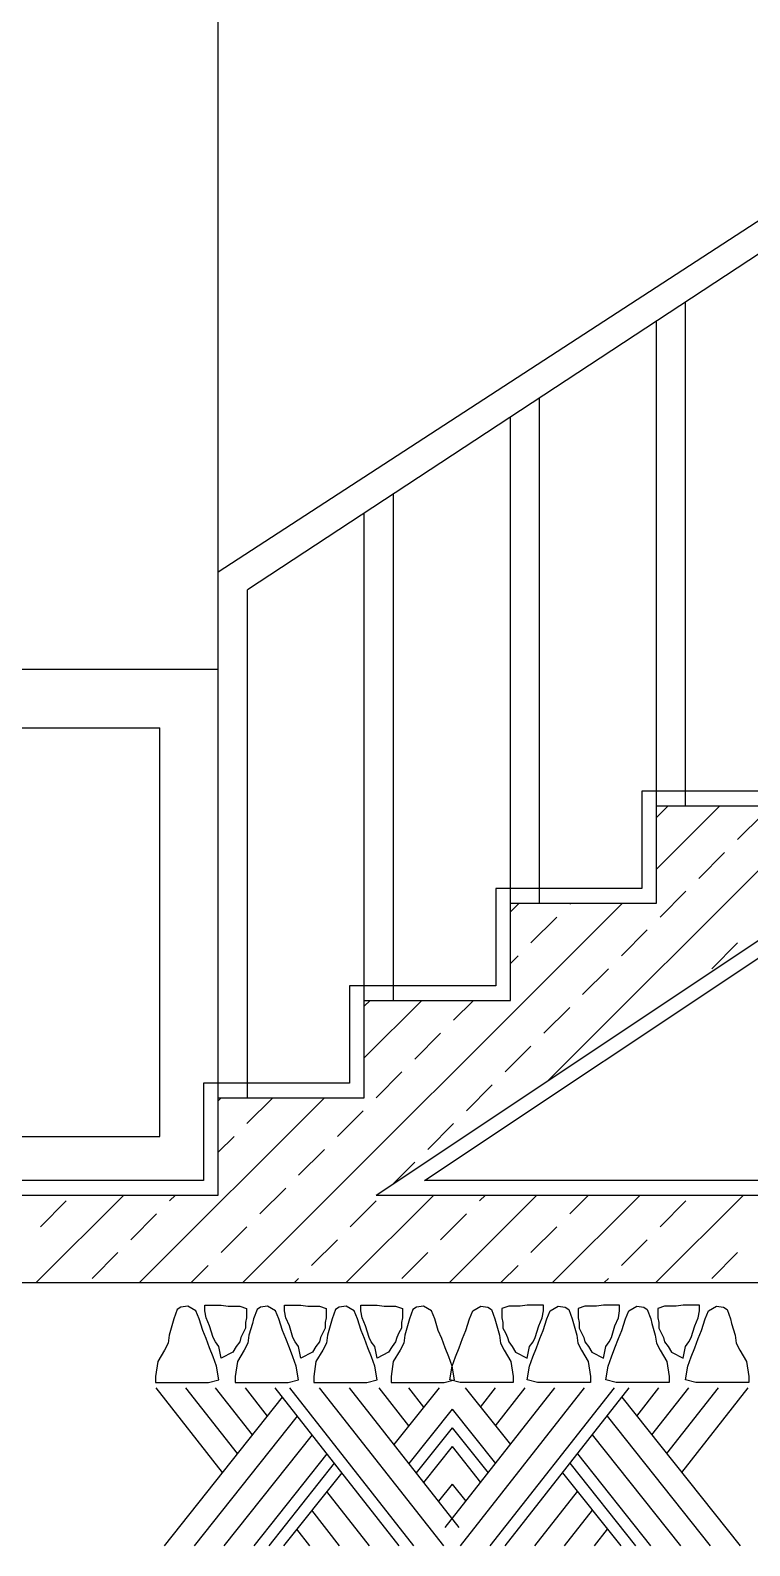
# Model space of a CAD drawing. Extents: x 182769.15 to 182771.38, y 101811.72 to 101812.21.
# Drawn here: x 182770.566 to 182770.5907, y 101812.0303 to 101812.0822 of the extents above; entities that cross this region are included whole.
import ezdxf

# ---------------------------------------------------------------- set-up
doc = ezdxf.new("R2010")
doc.units = 0
doc.header["$MEASUREMENT"] = 0
for name, color, linetype in [('DUVAR', 7, 'Continuous'), ('KOLON', 3, 'Continuous'), ('SIVA', 1, 'Continuous'), ('TARAMA', 15, 'Continuous'), ('tefriş', 21, 'Continuous')]:
    doc.layers.add(name, color=color, linetype=linetype)

msp = doc.modelspace()

# ---------------------------------------------------------------- linework, layer by layer
at = {"layer": 'DUVAR', "color": 1}
for p, q in [((182770.572478, 101812.063609), (182770.572478, 101812.095356)), ((182770.61342, 101812.090235), (182770.572478, 101812.063609)), ((182770.612478, 101812.088626), (182770.573478, 101812.062999)), ((182770.588478, 101812.055605), (182770.588478, 101812.072855)), ((182770.587478, 101812.055605), (182770.587478, 101812.072198)), ((182770.583478, 101812.052273), (182770.583478, 101812.06957)), ((182770.582478, 101812.052273), (182770.582478, 101812.068913)), ((182770.578478, 101812.048941), (182770.578478, 101812.066284)), ((182770.577478, 101812.048941), (182770.577478, 101812.065627)), ((182770.572478, 101812.045609), (182770.572478, 101812.063609)), ((182770.573478, 101812.045609), (182770.573478, 101812.062999)), ((182770.532478, 101812.060277), (182770.572478, 101812.060277)), ((182770.548478, 101812.058277), (182770.570478, 101812.058277)), ((182770.570478, 101812.044277), (182770.570478, 101812.058277)), ((182770.548478, 101812.044277), (182770.570478, 101812.044277))]:
    msp.add_line(p, q, dxfattribs=at)
at = {"layer": 'KOLON'}
for p, q in [((182770.577888, 101812.042277), (182770.618386, 101812.069265)), ((182770.587478, 101812.052273), (182770.587478, 101812.055605)), ((182770.587478, 101812.055605), (182770.592478, 101812.055605)), ((182770.582478, 101812.048941), (182770.582478, 101812.052273)), ((182770.582478, 101812.052273), (182770.587478, 101812.052273)), ((182770.577478, 101812.045609), (182770.577478, 101812.048941)), ((182770.577478, 101812.048941), (182770.582478, 101812.048941)), ((182770.572478, 101812.042277), (182770.572478, 101812.045609)), ((182770.572478, 101812.045609), (182770.577478, 101812.045609)), ((182770.350478, 101812.042277), (182770.572478, 101812.042277)), ((182770.577888, 101812.042277), (182770.636478, 101812.042277)), ((182770.577888, 101812.042277), (182770.636478, 101812.042277)), ((182770.532478, 101812.039277), (182770.631478, 101812.039277))]:
    msp.add_line(p, q, dxfattribs=at)
at = {"layer": 'SIVA'}
for p, q in [((182770.57954, 101812.042777), (182770.618538, 101812.068765)), ((182770.591978, 101812.056105), (182770.586978, 101812.056105)), ((182770.586978, 101812.056105), (182770.586978, 101812.052773)), ((182770.586978, 101812.052773), (182770.581978, 101812.052773)), ((182770.581978, 101812.052773), (182770.581978, 101812.049441)), ((182770.581978, 101812.049441), (182770.576978, 101812.049441)), ((182770.576978, 101812.049441), (182770.576978, 101812.046109)), ((182770.576978, 101812.046109), (182770.571978, 101812.046109)), ((182770.571978, 101812.046109), (182770.571978, 101812.042777)), ((182770.571978, 101812.042777), (182770.354978, 101812.042777)), ((182770.631978, 101812.042777), (182770.57954, 101812.042777))]:
    msp.add_line(p, q, dxfattribs=at)
at = {"layer": 'TARAMA'}
for p, q in [((182770.583783, 101812.046205), (182770.596514, 101812.058937)), ((182770.587478, 101812.053436), (182770.589647, 101812.055605)), ((182770.587478, 101812.055204), (182770.587879, 101812.055605)), ((182770.590256, 101812.054446), (182770.59114, 101812.05533)), ((182770.58893, 101812.05312), (182770.589814, 101812.054004)), ((182770.587604, 101812.051794), (182770.588488, 101812.052678)), ((182770.573319, 101812.039277), (182770.586315, 101812.052273)), ((182770.582478, 101812.051972), (182770.582779, 101812.052273)), ((182770.584511, 101812.052236), (182770.584547, 101812.052273)), ((182770.583185, 101812.050911), (182770.584069, 101812.051794)), ((182770.586279, 101812.050469), (182770.587163, 101812.051353)), ((182770.589372, 101812.050027), (182770.590256, 101812.050911)), ((182770.582478, 101812.050204), (182770.582743, 101812.050469)), ((182770.584953, 101812.049143), (182770.585837, 101812.050027)), ((182770.577478, 101812.046972), (182770.579447, 101812.048941)), ((182770.577478, 101812.048739), (182770.57768, 101812.048941)), ((182770.580533, 101812.048259), (182770.581215, 101812.048941)), ((182770.583627, 101812.047817), (182770.584511, 101812.048701)), ((182770.579208, 101812.046933), (182770.580091, 101812.047817)), ((182770.582301, 101812.046491), (182770.583185, 101812.047375)), ((182770.577882, 101812.045607), (182770.578766, 101812.046491)), ((182770.569783, 101812.039277), (182770.576115, 101812.045609)), ((182770.572478, 101812.045507), (182770.57258, 101812.045609)), ((182770.573462, 101812.044723), (182770.574346, 101812.045607)), ((182770.580975, 101812.045165), (182770.581859, 101812.046049)), ((182770.576556, 101812.044281), (182770.57744, 101812.045165)), ((182770.579649, 101812.04384), (182770.580533, 101812.044723)), ((182770.572478, 101812.043739), (182770.57302, 101812.044281)), ((182770.57523, 101812.042956), (182770.576114, 101812.04384)), ((182770.578484, 101812.042674), (182770.579208, 101812.043398)), ((182770.573904, 101812.04163), (182770.574788, 101812.042514)), ((182770.566248, 101812.039277), (182770.569248, 101812.042277)), ((182770.566391, 101812.041188), (182770.567275, 101812.042072)), ((182770.570811, 101812.042072), (182770.571016, 101812.042277)), ((182770.576854, 101812.039277), (182770.579854, 101812.042277)), ((182770.576998, 101812.041188), (182770.577882, 101812.042072)), ((182770.58039, 101812.039277), (182770.58339, 101812.042277)), ((182770.581417, 101812.042072), (182770.581622, 101812.042277)), ((182770.583926, 101812.039277), (182770.586926, 101812.042277)), ((182770.584511, 101812.04163), (182770.585158, 101812.042277)), ((182770.587461, 101812.039277), (182770.590461, 101812.042277)), ((182770.587604, 101812.041188), (182770.588488, 101812.042072)), ((182770.569485, 101812.040746), (182770.570369, 101812.04163)), ((182770.580091, 101812.040746), (182770.580975, 101812.04163)), ((182770.572578, 101812.040304), (182770.573462, 101812.041188)), ((182770.583185, 101812.040304), (182770.584069, 101812.041188)), ((182770.575672, 101812.039862), (182770.576556, 101812.040746)), ((182770.586279, 101812.039862), (182770.587163, 101812.040746)), ((182770.568159, 101812.03942), (182770.569043, 101812.040304)), ((182770.578766, 101812.03942), (182770.579649, 101812.040304)), ((182770.589372, 101812.03942), (182770.590256, 101812.040304)), ((182770.571551, 101812.039277), (182770.572136, 101812.039862)), ((182770.575087, 101812.039277), (182770.57523, 101812.03942)), ((182770.582158, 101812.039277), (182770.582743, 101812.039862)), ((182770.585693, 101812.039277), (182770.585837, 101812.03942))]:
    msp.add_line(p, q, dxfattribs=at)
at = {"layer": 'tefriş', "color": 254, "linetype": 'Continuous'}
for p, q in [((182770.571078, 101812.038353), (182770.570957, 101812.038035)), ((182770.571198, 101812.038431), (182770.571078, 101812.038353)), ((182770.571435, 101812.038471), (182770.571198, 101812.038431)), ((182770.571711, 101812.038312), (182770.571435, 101812.038471)), ((182770.571827, 101812.038035), (182770.571711, 101812.038312)), ((182770.572025, 101812.038509), (182770.572382, 101812.038509)), ((182770.572025, 101812.038312), (182770.572025, 101812.038509)), ((182770.572068, 101812.038076), (182770.572025, 101812.038312)), ((182770.572382, 101812.038509), (182770.57258, 101812.038509)), ((182770.57258, 101812.038509), (182770.572817, 101812.038471)), ((182770.572817, 101812.038471), (182770.573213, 101812.038471)), ((182770.573213, 101812.038471), (182770.573449, 101812.03839)), ((182770.573449, 101812.03839), (182770.573449, 101812.038076)), ((182770.573807, 101812.038353), (182770.573686, 101812.038035)), ((182770.573927, 101812.038431), (182770.573807, 101812.038353)), ((182770.574164, 101812.038471), (182770.573927, 101812.038431)), ((182770.574439, 101812.038312), (182770.574164, 101812.038471)), ((182770.574555, 101812.038035), (182770.574439, 101812.038312)), ((182770.574753, 101812.038312), (182770.574753, 101812.038509)), ((182770.574753, 101812.038509), (182770.575111, 101812.038509)), ((182770.574796, 101812.038076), (182770.574753, 101812.038312)), ((182770.575111, 101812.038509), (182770.575309, 101812.038509)), ((182770.575309, 101812.038509), (182770.575545, 101812.038471)), ((182770.575545, 101812.038471), (182770.575941, 101812.038471)), ((182770.575941, 101812.038471), (182770.576178, 101812.03839)), ((182770.576178, 101812.03839), (182770.576178, 101812.038076)), ((182770.576496, 101812.038353), (182770.576376, 101812.038035)), ((182770.576617, 101812.038431), (182770.576496, 101812.038353)), ((182770.576854, 101812.038471), (182770.576617, 101812.038431)), ((182770.577129, 101812.038312), (182770.576854, 101812.038471)), ((182770.577245, 101812.038035), (182770.577129, 101812.038312)), ((182770.577362, 101812.038509), (182770.577719, 101812.038509)), ((182770.577362, 101812.038312), (182770.577362, 101812.038509)), ((182770.577405, 101812.038076), (182770.577362, 101812.038312)), ((182770.577719, 101812.038509), (182770.577917, 101812.038509)), ((182770.577917, 101812.038509), (182770.578154, 101812.038471)), ((182770.578154, 101812.038471), (182770.578549, 101812.038471)), ((182770.578549, 101812.038471), (182770.578786, 101812.03839)), ((182770.578786, 101812.03839), (182770.578786, 101812.038076)), ((182770.579143, 101812.038353), (182770.579023, 101812.038035)), ((182770.579264, 101812.038431), (182770.579143, 101812.038353)), ((182770.579501, 101812.038471), (182770.579264, 101812.038431)), ((182770.579776, 101812.038312), (182770.579501, 101812.038471)), ((182770.579892, 101812.038035), (182770.579776, 101812.038312)), ((182770.58108, 101812.038035), (182770.581196, 101812.038312)), ((182770.581196, 101812.038312), (182770.581472, 101812.038471)), ((182770.581472, 101812.038471), (182770.581709, 101812.038431)), ((182770.581709, 101812.038431), (182770.581829, 101812.038353)), ((182770.581829, 101812.038353), (182770.58195, 101812.038035)), ((182770.582423, 101812.038471), (182770.582186, 101812.03839)), ((182770.582186, 101812.03839), (182770.582186, 101812.038076)), ((182770.582819, 101812.038471), (182770.582423, 101812.038471)), ((182770.583056, 101812.038509), (182770.582819, 101812.038471)), ((182770.583254, 101812.038509), (182770.583056, 101812.038509)), ((182770.583611, 101812.038509), (182770.583254, 101812.038509)), ((182770.583568, 101812.038076), (182770.583611, 101812.038312)), ((182770.583611, 101812.038312), (182770.583611, 101812.038509)), ((182770.583727, 101812.038035), (182770.583843, 101812.038312)), ((182770.583843, 101812.038312), (182770.584119, 101812.038471)), ((182770.584119, 101812.038471), (182770.584355, 101812.038431)), ((182770.584355, 101812.038431), (182770.584476, 101812.038353)), ((182770.584476, 101812.038353), (182770.584596, 101812.038035)), ((182770.585031, 101812.038471), (182770.584794, 101812.03839)), ((182770.584794, 101812.03839), (182770.584794, 101812.038076)), ((182770.585427, 101812.038471), (182770.585031, 101812.038471)), ((182770.585664, 101812.038509), (182770.585427, 101812.038471)), ((182770.585862, 101812.038509), (182770.585664, 101812.038509)), ((182770.586219, 101812.038509), (182770.585862, 101812.038509)), ((182770.586176, 101812.038076), (182770.586219, 101812.038312)), ((182770.586219, 101812.038312), (182770.586219, 101812.038509)), ((182770.586417, 101812.038035), (182770.586533, 101812.038312)), ((182770.586533, 101812.038312), (182770.586809, 101812.038471)), ((182770.586809, 101812.038471), (182770.587045, 101812.038431)), ((182770.587045, 101812.038431), (182770.587166, 101812.038353)), ((182770.587166, 101812.038353), (182770.587286, 101812.038035)), ((182770.58776, 101812.038471), (182770.587523, 101812.03839)), ((182770.587523, 101812.03839), (182770.587523, 101812.038076)), ((182770.588156, 101812.038471), (182770.58776, 101812.038471)), ((182770.588393, 101812.038509), (182770.588156, 101812.038471)), ((182770.588591, 101812.038509), (182770.588393, 101812.038509)), ((182770.588948, 101812.038509), (182770.588591, 101812.038509)), ((182770.588905, 101812.038076), (182770.588948, 101812.038312)), ((182770.588948, 101812.038312), (182770.588948, 101812.038509)), ((182770.589146, 101812.038035), (182770.589262, 101812.038312)), ((182770.589262, 101812.038312), (182770.589537, 101812.038471)), ((182770.589537, 101812.038471), (182770.589774, 101812.038431)), ((182770.589774, 101812.038431), (182770.589895, 101812.038353)), ((182770.589895, 101812.038353), (182770.590015, 101812.038035)), ((182770.570919, 101812.037876), (182770.570802, 101812.037483)), ((182770.570957, 101812.038035), (182770.570919, 101812.037876)), ((182770.571947, 101812.037639), (182770.571827, 101812.038035)), ((182770.572184, 101812.037798), (182770.572068, 101812.038076)), ((182770.572304, 101812.037402), (182770.572184, 101812.037798)), ((182770.573449, 101812.038076), (182770.573411, 101812.037917)), ((182770.573411, 101812.037917), (182770.573411, 101812.03772)), ((182770.573647, 101812.037876), (182770.573531, 101812.037483)), ((182770.573686, 101812.038035), (182770.573647, 101812.037876)), ((182770.574676, 101812.037639), (182770.574555, 101812.038035)), ((182770.574913, 101812.037798), (182770.574796, 101812.038076)), ((182770.575033, 101812.037402), (182770.574913, 101812.037798)), ((182770.576178, 101812.038076), (182770.576139, 101812.037917)), ((182770.576139, 101812.037917), (182770.576139, 101812.03772)), ((182770.576337, 101812.037876), (182770.576221, 101812.037483)), ((182770.576376, 101812.038035), (182770.576337, 101812.037876)), ((182770.577366, 101812.037639), (182770.577245, 101812.038035)), ((182770.577521, 101812.037798), (182770.577405, 101812.038076)), ((182770.577641, 101812.037402), (182770.577521, 101812.037798)), ((182770.578786, 101812.038076), (182770.578747, 101812.037917)), ((182770.578747, 101812.037917), (182770.578747, 101812.03772)), ((182770.578984, 101812.037876), (182770.578868, 101812.037483)), ((182770.579023, 101812.038035), (182770.578984, 101812.037876)), ((182770.580013, 101812.037639), (182770.579892, 101812.038035)), ((182770.58096, 101812.037639), (182770.58108, 101812.038035)), ((182770.58195, 101812.038035), (182770.581988, 101812.037876)), ((182770.581988, 101812.037876), (182770.582105, 101812.037483)), ((182770.582186, 101812.038076), (182770.582225, 101812.037917)), ((182770.582225, 101812.037917), (182770.582225, 101812.03772)), ((182770.583331, 101812.037402), (182770.583452, 101812.037798)), ((182770.583452, 101812.037798), (182770.583568, 101812.038076)), ((182770.583607, 101812.037639), (182770.583727, 101812.038035)), ((182770.584596, 101812.038035), (182770.584635, 101812.037876)), ((182770.584635, 101812.037876), (182770.584751, 101812.037483)), ((182770.584794, 101812.038076), (182770.584833, 101812.037917)), ((182770.584833, 101812.037917), (182770.584833, 101812.03772)), ((182770.585939, 101812.037402), (182770.58606, 101812.037798)), ((182770.58606, 101812.037798), (182770.586176, 101812.038076)), ((182770.586297, 101812.037639), (182770.586417, 101812.038035)), ((182770.587286, 101812.038035), (182770.587325, 101812.037876)), ((182770.587325, 101812.037876), (182770.587441, 101812.037483)), ((182770.587523, 101812.038076), (182770.587562, 101812.037917)), ((182770.587562, 101812.037917), (182770.587562, 101812.03772)), ((182770.588668, 101812.037402), (182770.588789, 101812.037798)), ((182770.588789, 101812.037798), (182770.588905, 101812.038076)), ((182770.589025, 101812.037639), (182770.589146, 101812.038035)), ((182770.590015, 101812.038035), (182770.590054, 101812.037876)), ((182770.590054, 101812.037876), (182770.59017, 101812.037483)), ((182770.570802, 101812.037483), (182770.570764, 101812.037206)), ((182770.572063, 101812.037365), (182770.571947, 101812.037639)), ((182770.572184, 101812.037047), (182770.572063, 101812.037365)), ((182770.572382, 101812.037246), (182770.572304, 101812.037402)), ((182770.573251, 101812.037402), (182770.573213, 101812.037246)), ((182770.573329, 101812.037561), (182770.573251, 101812.037402)), ((182770.573411, 101812.03772), (182770.573329, 101812.037561)), ((182770.573531, 101812.037483), (182770.573492, 101812.037206)), ((182770.574792, 101812.037365), (182770.574676, 101812.037639)), ((182770.574913, 101812.037047), (182770.574792, 101812.037365)), ((182770.575111, 101812.037246), (182770.575033, 101812.037402)), ((182770.57598, 101812.037402), (182770.575941, 101812.037246)), ((182770.576057, 101812.037561), (182770.57598, 101812.037402)), ((182770.576139, 101812.03772), (182770.576057, 101812.037561)), ((182770.576221, 101812.037483), (182770.576182, 101812.037206)), ((182770.577482, 101812.037365), (182770.577366, 101812.037639)), ((182770.577603, 101812.037047), (182770.577482, 101812.037365)), ((182770.577719, 101812.037246), (182770.577641, 101812.037402)), ((182770.578588, 101812.037402), (182770.578549, 101812.037246)), ((182770.578666, 101812.037561), (182770.578588, 101812.037402)), ((182770.578747, 101812.03772), (182770.578666, 101812.037561)), ((182770.578868, 101812.037483), (182770.578829, 101812.037206)), ((182770.580129, 101812.037365), (182770.580013, 101812.037639)), ((182770.58025, 101812.037047), (182770.580129, 101812.037365)), ((182770.580723, 101812.037047), (182770.580843, 101812.037365)), ((182770.580843, 101812.037365), (182770.58096, 101812.037639)), ((182770.582105, 101812.037483), (182770.582143, 101812.037206)), ((182770.582225, 101812.03772), (182770.582307, 101812.037561)), ((182770.582307, 101812.037561), (182770.582384, 101812.037402)), ((182770.582384, 101812.037402), (182770.582423, 101812.037246)), ((182770.583254, 101812.037246), (182770.583331, 101812.037402)), ((182770.58337, 101812.037047), (182770.58349, 101812.037365)), ((182770.58349, 101812.037365), (182770.583607, 101812.037639)), ((182770.584751, 101812.037483), (182770.58479, 101812.037206)), ((182770.584833, 101812.03772), (182770.584915, 101812.037561)), ((182770.584915, 101812.037561), (182770.584992, 101812.037402)), ((182770.584992, 101812.037402), (182770.585031, 101812.037246)), ((182770.585862, 101812.037246), (182770.585939, 101812.037402)), ((182770.58606, 101812.037047), (182770.58618, 101812.037365)), ((182770.58618, 101812.037365), (182770.586297, 101812.037639)), ((182770.587441, 101812.037483), (182770.58748, 101812.037206)), ((182770.587562, 101812.03772), (182770.587644, 101812.037561)), ((182770.587644, 101812.037561), (182770.587721, 101812.037402)), ((182770.587721, 101812.037402), (182770.58776, 101812.037246)), ((182770.588591, 101812.037246), (182770.588668, 101812.037402)), ((182770.588789, 101812.037047), (182770.588909, 101812.037365)), ((182770.588909, 101812.037365), (182770.589025, 101812.037639)), ((182770.59017, 101812.037483), (182770.590209, 101812.037206)), ((182770.570643, 101812.036969), (182770.570406, 101812.036573)), ((182770.570764, 101812.037206), (182770.570643, 101812.036969)), ((182770.572304, 101812.036732), (182770.572184, 101812.037047)), ((182770.572498, 101812.037087), (182770.572382, 101812.037246)), ((182770.57258, 101812.036692), (182770.572498, 101812.037087)), ((182770.572976, 101812.036891), (182770.57258, 101812.036692)), ((182770.573092, 101812.037087), (182770.572976, 101812.036891)), ((182770.573213, 101812.037246), (182770.573092, 101812.037087)), ((182770.573372, 101812.036969), (182770.573135, 101812.036573)), ((182770.573492, 101812.037206), (182770.573372, 101812.036969)), ((182770.575033, 101812.036732), (182770.574913, 101812.037047)), ((182770.575227, 101812.037087), (182770.575111, 101812.037246)), ((182770.575309, 101812.036692), (182770.575227, 101812.037087)), ((182770.575705, 101812.036891), (182770.575309, 101812.036692)), ((182770.575821, 101812.037087), (182770.575705, 101812.036891)), ((182770.575941, 101812.037246), (182770.575821, 101812.037087)), ((182770.576062, 101812.036969), (182770.575825, 101812.036573)), ((182770.576182, 101812.037206), (182770.576062, 101812.036969)), ((182770.577723, 101812.036732), (182770.577603, 101812.037047)), ((182770.577835, 101812.037087), (182770.577719, 101812.037246)), ((182770.577917, 101812.036692), (182770.577835, 101812.037087)), ((182770.578313, 101812.036891), (182770.577917, 101812.036692)), ((182770.578429, 101812.037087), (182770.578313, 101812.036891)), ((182770.578549, 101812.037246), (182770.578429, 101812.037087)), ((182770.578709, 101812.036969), (182770.578472, 101812.036573)), ((182770.578829, 101812.037206), (182770.578709, 101812.036969)), ((182770.58037, 101812.036732), (182770.58025, 101812.037047)), ((182770.580602, 101812.036732), (182770.580723, 101812.037047)), ((182770.582143, 101812.037206), (182770.582264, 101812.036969)), ((182770.582264, 101812.036969), (182770.5825, 101812.036573)), ((182770.582423, 101812.037246), (182770.582544, 101812.037087)), ((182770.582544, 101812.037087), (182770.58266, 101812.036891)), ((182770.58266, 101812.036891), (182770.583056, 101812.036692)), ((182770.583056, 101812.036692), (182770.583137, 101812.037087)), ((182770.583137, 101812.037087), (182770.583254, 101812.037246)), ((182770.583249, 101812.036732), (182770.58337, 101812.037047)), ((182770.58479, 101812.037206), (182770.584911, 101812.036969)), ((182770.584911, 101812.036969), (182770.585147, 101812.036573)), ((182770.585031, 101812.037246), (182770.585152, 101812.037087)), ((182770.585152, 101812.037087), (182770.585268, 101812.036891)), ((182770.585268, 101812.036891), (182770.585664, 101812.036692)), ((182770.585664, 101812.036692), (182770.585746, 101812.037087)), ((182770.585746, 101812.037087), (182770.585862, 101812.037246)), ((182770.585939, 101812.036732), (182770.58606, 101812.037047)), ((182770.58748, 101812.037206), (182770.587601, 101812.036969)), ((182770.587601, 101812.036969), (182770.587837, 101812.036573)), ((182770.58776, 101812.037246), (182770.58788, 101812.037087)), ((182770.58788, 101812.037087), (182770.587997, 101812.036891)), ((182770.587997, 101812.036891), (182770.588393, 101812.036692)), ((182770.588393, 101812.036692), (182770.588474, 101812.037087)), ((182770.588474, 101812.037087), (182770.588591, 101812.037246)), ((182770.588668, 101812.036732), (182770.588789, 101812.037047)), ((182770.590209, 101812.037206), (182770.590329, 101812.036969)), ((182770.590329, 101812.036969), (182770.590566, 101812.036573)), ((182770.570406, 101812.036573), (182770.570329, 101812.036062)), ((182770.572421, 101812.036417), (182770.572304, 101812.036732)), ((182770.572498, 101812.035943), (182770.572421, 101812.036417)), ((182770.573135, 101812.036573), (182770.573058, 101812.036062)), ((182770.575149, 101812.036417), (182770.575033, 101812.036732)), ((182770.575227, 101812.035943), (182770.575149, 101812.036417)), ((182770.575825, 101812.036573), (182770.575748, 101812.036062)), ((182770.577839, 101812.036417), (182770.577723, 101812.036732)), ((182770.577917, 101812.035943), (182770.577839, 101812.036417)), ((182770.578472, 101812.036573), (182770.578395, 101812.036062)), ((182770.580486, 101812.036417), (182770.58037, 101812.036732)), ((182770.580409, 101812.035943), (182770.580486, 101812.036417)), ((182770.580486, 101812.036417), (182770.580602, 101812.036732)), ((182770.580564, 101812.035943), (182770.580486, 101812.036417)), ((182770.5825, 101812.036573), (182770.582578, 101812.036062)), ((182770.583056, 101812.035943), (182770.583133, 101812.036417)), ((182770.583133, 101812.036417), (182770.583249, 101812.036732)), ((182770.585147, 101812.036573), (182770.585225, 101812.036062)), ((182770.585746, 101812.035943), (182770.585823, 101812.036417)), ((182770.585823, 101812.036417), (182770.585939, 101812.036732)), ((182770.587837, 101812.036573), (182770.587915, 101812.036062)), ((182770.588474, 101812.035943), (182770.588552, 101812.036417)), ((182770.588552, 101812.036417), (182770.588668, 101812.036732)), ((182770.590566, 101812.036573), (182770.590644, 101812.036062)), ((182770.570329, 101812.036062), (182770.570329, 101812.035862)), ((182770.570329, 101812.035862), (182770.57088, 101812.035862)), ((182770.57088, 101812.035862), (182770.571276, 101812.035862)), ((182770.571276, 101812.035862), (182770.571551, 101812.035862)), ((182770.571551, 101812.035862), (182770.572145, 101812.035862)), ((182770.572145, 101812.035862), (182770.572498, 101812.035943)), ((182770.573058, 101812.036062), (182770.573058, 101812.035862)), ((182770.573058, 101812.035862), (182770.573609, 101812.035862)), ((182770.573609, 101812.035862), (182770.574005, 101812.035862)), ((182770.574005, 101812.035862), (182770.57428, 101812.035862)), ((182770.57428, 101812.035862), (182770.574874, 101812.035862)), ((182770.574874, 101812.035862), (182770.575227, 101812.035943)), ((182770.575748, 101812.036062), (182770.575748, 101812.035862)), ((182770.575748, 101812.035862), (182770.576299, 101812.035862)), ((182770.576299, 101812.035862), (182770.576694, 101812.035862)), ((182770.576694, 101812.035862), (182770.57697, 101812.035862)), ((182770.57697, 101812.035862), (182770.577564, 101812.035862)), ((182770.577564, 101812.035862), (182770.577917, 101812.035943)), ((182770.578395, 101812.036062), (182770.578395, 101812.035862)), ((182770.578395, 101812.035862), (182770.578945, 101812.035862)), ((182770.578945, 101812.035862), (182770.579341, 101812.035862)), ((182770.579341, 101812.035862), (182770.579617, 101812.035862)), ((182770.579617, 101812.035862), (182770.580211, 101812.035862)), ((182770.580211, 101812.035862), (182770.580564, 101812.035943)), ((182770.580762, 101812.035862), (182770.580409, 101812.035943)), ((182770.581356, 101812.035862), (182770.580762, 101812.035862)), ((182770.581631, 101812.035862), (182770.581356, 101812.035862)), ((182770.582027, 101812.035862), (182770.581631, 101812.035862)), ((182770.582578, 101812.035862), (182770.582027, 101812.035862)), ((182770.582578, 101812.036062), (182770.582578, 101812.035862)), ((182770.583409, 101812.035862), (182770.583056, 101812.035943)), ((182770.584003, 101812.035862), (182770.583409, 101812.035862)), ((182770.584278, 101812.035862), (182770.584003, 101812.035862)), ((182770.584674, 101812.035862), (182770.584278, 101812.035862)), ((182770.585225, 101812.035862), (182770.584674, 101812.035862)), ((182770.585225, 101812.036062), (182770.585225, 101812.035862)), ((182770.586099, 101812.035862), (182770.585746, 101812.035943)), ((182770.586693, 101812.035862), (182770.586099, 101812.035862)), ((182770.586968, 101812.035862), (182770.586693, 101812.035862)), ((182770.587364, 101812.035862), (182770.586968, 101812.035862)), ((182770.587915, 101812.035862), (182770.587364, 101812.035862)), ((182770.587915, 101812.036062), (182770.587915, 101812.035862)), ((182770.588827, 101812.035862), (182770.588474, 101812.035943)), ((182770.589421, 101812.035862), (182770.588827, 101812.035862)), ((182770.589697, 101812.035862), (182770.589421, 101812.035862)), ((182770.590093, 101812.035862), (182770.589697, 101812.035862)), ((182770.590644, 101812.035862), (182770.590093, 101812.035862)), ((182770.590644, 101812.036062), (182770.590644, 101812.035862)), ((182770.572626, 101812.03278), (182770.570354, 101812.035669)), ((182770.574673, 101812.035353), (182770.570628, 101812.030269)), ((182770.573138, 101812.033423), (182770.571371, 101812.035669)), ((182770.57365, 101812.034066), (182770.572389, 101812.035669)), ((182770.574162, 101812.034709), (182770.573407, 101812.035669)), ((182770.578671, 101812.030269), (182770.574425, 101812.035669)), ((182770.57918, 101812.030269), (182770.574933, 101812.035669)), ((182770.580197, 101812.030269), (182770.575951, 101812.035669)), ((182770.580722, 101812.030897), (182770.576969, 101812.035669)), ((182770.579006, 101812.034373), (182770.577987, 101812.035669)), ((182770.580037, 101812.035669), (182770.578494, 101812.03373)), ((182770.579518, 101812.035016), (182770.579004, 101812.035669)), ((182770.580251, 101812.030897), (182770.584004, 101812.035669)), ((182770.580775, 101812.030269), (182770.585021, 101812.035669)), ((182770.580935, 101812.035669), (182770.582479, 101812.03373)), ((182770.581455, 101812.035016), (182770.581968, 101812.035669)), ((182770.581793, 101812.030269), (182770.586039, 101812.035669)), ((182770.581967, 101812.034373), (182770.582986, 101812.035669)), ((182770.582302, 101812.030269), (182770.586548, 101812.035669)), ((182770.586299, 101812.035353), (182770.590344, 101812.030269)), ((182770.586811, 101812.034709), (182770.587566, 101812.035669)), ((182770.587323, 101812.034066), (182770.588583, 101812.035669)), ((182770.587835, 101812.033423), (182770.589601, 101812.035669)), ((182770.588347, 101812.03278), (182770.590619, 101812.035669)), ((182770.575182, 101812.034707), (182770.571651, 101812.030269)), ((182770.580486, 101812.034949), (182770.579002, 101812.033084)), ((182770.580486, 101812.034949), (182770.58197, 101812.033084)), ((182770.585791, 101812.034707), (182770.589322, 101812.030269)), ((182770.580486, 101812.034306), (182770.579256, 101812.03276)), ((182770.580486, 101812.034306), (182770.581716, 101812.03276)), ((182770.57569, 101812.03406), (182770.572673, 101812.030269)), ((182770.580486, 101812.033664), (182770.57951, 101812.032437)), ((182770.580486, 101812.033664), (182770.581462, 101812.032437)), ((182770.585283, 101812.03406), (182770.5883, 101812.030269)), ((182770.576198, 101812.033414), (182770.573695, 101812.030269)), ((182770.584775, 101812.033414), (182770.587277, 101812.030269)), ((182770.576452, 101812.033091), (182770.574207, 101812.030269)), ((182770.576706, 101812.032768), (182770.574718, 101812.030269)), ((182770.584266, 101812.032768), (182770.586255, 101812.030269)), ((182770.58452, 101812.033091), (182770.586766, 101812.030269)), ((182770.577653, 101812.030269), (182770.576194, 101812.032125)), ((182770.580486, 101812.032379), (182770.580018, 101812.031791)), ((182770.580486, 101812.032379), (182770.580954, 101812.031791)), ((182770.583319, 101812.030269), (182770.584778, 101812.032125)), ((182770.576635, 101812.030269), (182770.575682, 101812.031481)), ((182770.584337, 101812.030269), (182770.58529, 101812.031481)), ((182770.575618, 101812.030269), (182770.57517, 101812.030838)), ((182770.585355, 101812.030269), (182770.585802, 101812.030838))]:
    msp.add_line(p, q, dxfattribs=at)

doc.saveas('drawing.dxf')
